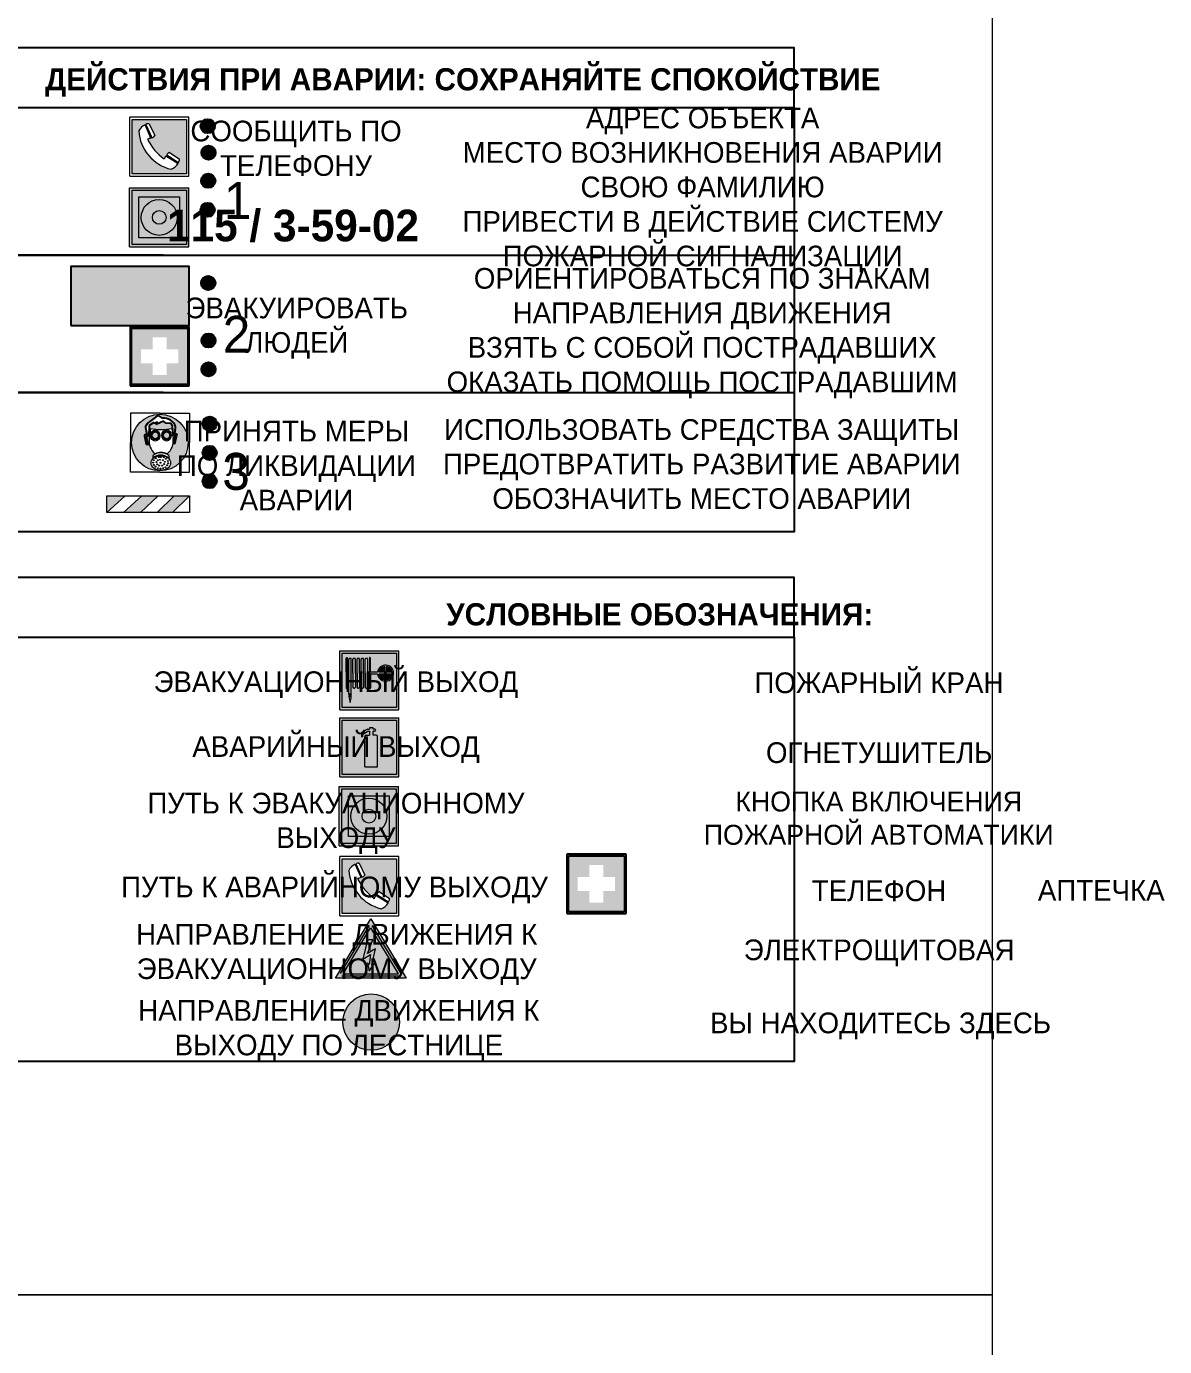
# Model space of a CAD drawing. Header units: millimetres. Extents: x 13114 to 67229, y 22859 to 38520.
# Drawn here: x 30885.7 to 31039.6, y 35153.1 to 35331.7 of the extents above; entities that cross this region are included whole.
import ezdxf

# ---------------------------------------------------------------- set-up
doc = ezdxf.new("R2010")
doc.units = ezdxf.units.MM
doc.styles.add('обычный', font='arial.ttf')

# ---------------------------------------------------------------- blocks, each defined once
blk = doc.blocks.new('A$C38D26F80')
h = blk.add_hatch(color=5)
h.dxf.hatch_style = 1
h.paths.add_polyline_path([(-8.77, -4.48, 1), (-0.19, -4.48, 1)])
h.paths.add_polyline_path([(-6.75, -3.58), (-6.75, -3.31), (-6.62, -3.22), (-6.5, -3.22), (-6.42, -3.3), (-6.39, -3.28), (-6.59, -2.23), (-6.59, -2.01), (-6.38, -1.58), (-4.76, -0.4), (-4.13, -0.79, -0.362848), (-2.1, -2.1, -0.201049), (-2.17, -2.48, 0.085434), (-2.26, -3.13), (-1.9, -3.16), (-2.25, -4.7), (-2.4, -4.59), (-2.43, -4.34), (-2.36, -4.34), (-2.14, -3.34), (-2.47, -3.42), (-2.58, -1.95), (-2.77, -1.58), (-3.58, -1.52), (-3.92, -1.26), (-5.05, -1.73), (-4.87, -1.39), (-5.41, -1.6), (-5.41, -1.46), (-6.13, -1.87), (-6.18, -3.5), (-6.56, -3.47), (-6.37, -4.59), (-6.16, -4.43), (-6.16, -4.66), (-6.36, -4.79), (-6.37, -4.8), (-6.51, -4.76)], flags=16)
h.paths.add_polyline_path([(-6.51, -4.76), (-6.36, -4.79), (-6.37, -4.8)], flags=0)
h.paths.add_polyline_path([(-5.92, -2.34, 0.089508), (-2.67, -2.35), (-2.48, -3.88, -0.268602), (-3.4, -6.18, 0.262449), (-5.2, -6.18, -0.268602), (-6.11, -3.88)], flags=16)
edge = h.paths.add_edge_path(flags=16)
edge.add_ellipse((-5.19, -3.41), major_axis=(0, 0.842), ratio=0.848992, start_angle=0, end_angle=360)
edge = h.paths.add_edge_path(flags=0)
edge.add_ellipse((-5.19, -3.39), major_axis=(0, 0.665), ratio=0.853798, start_angle=0, end_angle=360)
edge = h.paths.add_edge_path(flags=0)
edge.add_ellipse((-5.19, -3.4), major_axis=(0, 0.528), ratio=0.864094, start_angle=0, end_angle=360)
edge = h.paths.add_edge_path(flags=16)
edge.add_ellipse((-3.47, -3.4), major_axis=(0, 0.842), ratio=0.848992, start_angle=0, end_angle=360)
h.paths.add_polyline_path([(-3.13, -6.45), (-3.13, -6.84, 0.383174), (-5.57, -6.85), (-5.57, -6.49, -0.369952)], flags=16)
edge = h.paths.add_edge_path(flags=0)
edge.add_ellipse((-3.47, -3.39), major_axis=(0, 0.665), ratio=0.853798, start_angle=0, end_angle=360)
edge = h.paths.add_edge_path(flags=0)
edge.add_ellipse((-3.47, -3.4), major_axis=(0, 0.528), ratio=0.864094, start_angle=0, end_angle=360)
edge = h.paths.add_edge_path(flags=16)
edge.add_ellipse((-4.34, -7.57), major_axis=(-1.48, 0), ratio=0.744955, start_angle=0, end_angle=360)
h.paths.add_polyline_path([(-5.01, -6.85, -1), (-5.15, -6.85, -1)], flags=0)
h.paths.add_polyline_path([(-5.33, -7.14, -1), (-5.47, -7.14, -1)], flags=0)
h.paths.add_polyline_path([(-4.61, -6.71, -1), (-4.74, -6.71, -1)], flags=16)
h.paths.add_polyline_path([(-5.43, -7.51, -1), (-5.57, -7.51, -1)], flags=0)
h.paths.add_polyline_path([(-4.26, -6.67, -1), (-4.4, -6.67, -1)], flags=16)
h.paths.add_polyline_path([(-4.74, -7.14, -1), (-4.88, -7.14, -1)], flags=0)
h.paths.add_polyline_path([(-4.93, -7.43, -1), (-5.07, -7.43, -1)], flags=0)
h.paths.add_polyline_path([(-4.41, -7.07, -1), (-4.54, -7.07, -1)], flags=0)
h.paths.add_polyline_path([(-5.33, -7.87, -1), (-5.46, -7.87, -1)], flags=0)
h.paths.add_polyline_path([(-3.8, -6.71, -1), (-3.94, -6.71, -1)], flags=16)
h.paths.add_polyline_path([(-4.85, -7.78, -1), (-4.98, -7.78, -1)], flags=0)
h.paths.add_polyline_path([(-3.96, -7.14, -1), (-4.1, -7.14, -1)], flags=0)
h.paths.add_polyline_path([(-4.33, -7.53, -1), (-4.47, -7.53, -1)], flags=0)
h.paths.add_polyline_path([(-5.09, -8.12, -1), (-5.23, -8.12, -1)], flags=0)
h.paths.add_polyline_path([(-3.5, -6.94, -1), (-3.64, -6.94, -1)], flags=0)
h.paths.add_polyline_path([(-4.54, -7.97, -1), (-4.68, -7.97, -1)], flags=0)
h.paths.add_polyline_path([(-3.66, -7.39, -1), (-3.8, -7.39, -1)], flags=0)
h.paths.add_polyline_path([(-4.73, -8.35, -1), (-4.86, -8.35, -1)], flags=0)
h.paths.add_polyline_path([(-4.09, -7.96, -1), (-4.23, -7.96, -1)], flags=0)
h.paths.add_polyline_path([(-3.77, -7.74, -1), (-3.91, -7.74, -1)], flags=0)
h.paths.add_polyline_path([(-3.22, -7.27, -1), (-3.35, -7.27, -1)], flags=0)
h.paths.add_polyline_path([(-4.34, -8.4, -1), (-4.47, -8.4, -1)], flags=0)
h.paths.add_polyline_path([(-3.16, -7.61, -1), (-3.3, -7.61, -1)], flags=0)
h.paths.add_polyline_path([(-3.9, -8.35, -1), (-4.04, -8.35, -1)], flags=0)
h.paths.add_polyline_path([(-3.32, -7.91, -1), (-3.46, -7.91, -1)], flags=0)
h.paths.add_polyline_path([(-3.55, -8.23, -1), (-3.69, -8.23, -1)], flags=0)
at = {"color": 5, "lineweight": 5}
for p, q in [((-4.48, 0), (-8.96, 0)), ((-8.96, 0), (-8.96, -4.48)), ((-4.48, 0), (0, 0)), ((0, 0), (0, -4.48)), ((-6.59, -2.01), (-6.38, -1.58)), ((-6.38, -1.58), (-4.76, -0.4)), ((-6.13, -1.87), (-6.18, -3.5)), ((-5.41, -1.46), (-6.13, -1.87)), ((-4.87, -1.39), (-5.41, -1.6)), ((-5.41, -1.6), (-5.41, -1.46)), ((-3.92, -1.26), (-5.05, -1.73)), ((-5.05, -1.73), (-4.87, -1.39)), ((-4.76, -0.4), (-4.13, -0.79)), ((-3.58, -1.52), (-3.92, -1.26)), ((-2.77, -1.58), (-3.58, -1.52)), ((-2.58, -1.95), (-2.77, -1.58)), ((-2.47, -3.42), (-2.58, -1.95)), ((-6.75, -3.31), (-6.62, -3.22)), ((-6.75, -3.58), (-6.75, -3.31)), ((-6.51, -4.76), (-6.75, -3.58)), ((-6.62, -3.22), (-6.5, -3.22)), ((-6.59, -2.23), (-6.59, -2.01)), ((-6.39, -3.28), (-6.59, -2.23)), ((-6.18, -3.5), (-6.56, -3.47)), ((-6.56, -3.47), (-6.37, -4.59)), ((-6.5, -3.22), (-6.42, -3.3)), ((-6.42, -3.3), (-6.39, -3.28)), ((-5.92, -2.34), (-6.11, -3.88)), ((-2.67, -2.34), (-2.48, -3.88)), ((-2.14, -3.34), (-2.47, -3.42)), ((-2.36, -4.34), (-2.14, -3.34)), ((-1.9, -3.16), (-2.26, -3.13)), ((-2.25, -4.7), (-1.9, -3.16)), ((-8.96, -8.96), (-8.96, -4.48)), ((-6.37, -4.8), (-6.51, -4.76)), ((-6.37, -4.59), (-6.16, -4.43)), ((-6.16, -4.66), (-6.37, -4.8)), ((-6.16, -4.43), (-6.16, -4.66)), ((-2.43, -4.34), (-2.4, -4.59)), ((-2.43, -4.34), (-2.36, -4.34)), ((-2.4, -4.59), (-2.25, -4.7)), ((0, -8.96), (0, -4.48)), ((-5.57, -6.49), (-5.57, -6.85)), ((-3.13, -6.45), (-3.13, -6.84)), ((-4.48, -8.96), (-8.96, -8.96)), ((-4.48, -8.96), (0, -8.96))]:
    blk.add_line(p, q, dxfattribs=at)
at = {"color": 5}
for p, q in [((-6.59, -2.01), (-6.38, -1.58)), ((-6.38, -1.58), (-4.76, -0.4)), ((-6.13, -1.87), (-6.18, -3.5)), ((-5.41, -1.46), (-6.13, -1.87)), ((-4.87, -1.39), (-5.41, -1.6)), ((-5.41, -1.6), (-5.41, -1.46)), ((-3.92, -1.26), (-5.05, -1.73)), ((-5.05, -1.73), (-4.87, -1.39)), ((-4.76, -0.4), (-4.13, -0.79)), ((-3.58, -1.52), (-3.92, -1.26)), ((-2.77, -1.58), (-3.58, -1.52)), ((-2.58, -1.95), (-2.77, -1.58)), ((-2.47, -3.42), (-2.58, -1.95)), ((-6.75, -3.31), (-6.62, -3.22)), ((-6.75, -3.58), (-6.75, -3.31)), ((-6.51, -4.76), (-6.75, -3.58)), ((-6.62, -3.22), (-6.5, -3.22)), ((-6.59, -2.23), (-6.59, -2.01)), ((-6.39, -3.28), (-6.59, -2.23)), ((-6.18, -3.5), (-6.56, -3.47)), ((-6.56, -3.47), (-6.37, -4.59)), ((-6.5, -3.22), (-6.42, -3.3)), ((-6.42, -3.3), (-6.39, -3.28)), ((-2.14, -3.34), (-2.47, -3.42)), ((-2.36, -4.34), (-2.14, -3.34)), ((-2.26, -3.13), (-1.9, -3.16)), ((-1.9, -3.16), (-2.25, -4.7)), ((-6.37, -4.8), (-6.51, -4.76)), ((-6.36, -4.79), (-6.51, -4.76)), ((-6.37, -4.59), (-6.16, -4.43)), ((-6.16, -4.66), (-6.37, -4.8)), ((-6.16, -4.66), (-6.36, -4.79)), ((-6.16, -4.43), (-6.16, -4.66)), ((-2.4, -4.59), (-2.43, -4.34)), ((-2.43, -4.34), (-2.36, -4.34)), ((-2.25, -4.7), (-2.4, -4.59))]:
    blk.add_line(p, q, dxfattribs=at)
at = {"color": 5, "lineweight": 5}
for centre, radius in [((-4.48, -4.48), 4.29), ((-5.5, -7.51), 0.0678), ((-5.4, -7.14), 0.0678), ((-5.4, -7.87), 0.0678), ((-5.08, -6.85), 0.0678), ((-5, -7.43), 0.0678), ((-4.91, -7.78), 0.0678), ((-4.81, -7.14), 0.0678), ((-4.67, -6.71), 0.0678), ((-4.61, -7.97), 0.0678), ((-4.47, -7.07), 0.0678), ((-4.4, -7.53), 0.0678), ((-4.33, -6.67), 0.0678), ((-4.16, -7.96), 0.0678), ((-4.03, -7.14), 0.0678), ((-3.87, -6.71), 0.0678), ((-3.84, -7.74), 0.0678), ((-3.73, -7.39), 0.0678), ((-3.57, -6.94), 0.0678), ((-3.39, -7.91), 0.0678), ((-3.28, -7.27), 0.0678), ((-3.23, -7.61), 0.0678), ((-5.16, -8.12), 0.0678), ((-4.79, -8.35), 0.0678), ((-4.4, -8.4), 0.0678), ((-3.97, -8.35), 0.0678), ((-3.62, -8.23), 0.0678)]:
    blk.add_circle(centre, radius, dxfattribs=at)
at = {"color": 5}
for centre, radius, start, end in [((-3.89, -2.66), 1.88, 17.387, 97.1599), ((-0.35, -3.07), 1.91, 162.2553, 181.7878), ((-2.6, -2.2), 0.511, 326.3906, 11.8614)]:
    blk.add_arc(centre, radius, start, end, dxfattribs=at)
at = {"color": 5, "lineweight": 5}
for centre, radius, start, end in [((-3.66, -4.24), 2.47, 171.573, 231.7124), ((-4.28, 6.66), 9.15, 259.6987, 280.1569), ((-4.93, -4.24), 2.47, 308.2876, 8.427), ((-0.47, -3.05), 1.79, 161.5846, 182.4584), ((-2.6, -2.2), 0.513, 326.4781, 11.7739), ((-4.3, -7.78), 1.83, 60.5889, 119.4111), ((-4.33, -7.88), 1.87, 50.358, 131.5662), ((-4.34, -8.2), 1.82, 48.4943, 132.3565)]:
    blk.add_arc(centre, radius, start, end, dxfattribs=at)
for centre, major_axis, ratio in [((-5.19, -3.41), (0, 0.842), 0.848992), ((-5.19, -3.39), (0, 0.665), 0.853798), ((-5.19, -3.4), (0, 0.528), 0.864094), ((-3.47, -3.4), (0, 0.842), 0.848992), ((-3.47, -3.39), (0, 0.665), 0.853798), ((-3.47, -3.4), (0, 0.528), 0.864094), ((-4.34, -7.57), (-1.48, 0), 0.744955)]:
    blk.add_ellipse(centre, major_axis=major_axis, ratio=ratio, dxfattribs=at)
blk = doc.blocks.new('A$C47DD6509')
at = {"lineweight": 5}
for points in [[(-8.69, 0), (-11.19, 0), (-11.19, -2.22)], [(-4.22, 0), (-6.45, 0), (-8.91, -2.22), (-6.61, -2.22)], [(0, 0), (-2.09, 0), (-4.36, -2.22), (-2.29, -2.22)]]:
    blk.add_hatch(color=242, dxfattribs=at).paths.add_polyline_path(points)
at = {"color": 242, "lineweight": 5}
for p, q in [((-11.19, -2.22), (-8.69, 0)), ((-11.19, -2.22), (-11.19, 0)), ((-11.19, 0), (-8.69, 0)), ((-11.19, 0), (0, 0)), ((-8.91, -2.22), (-6.45, 0)), ((-6.61, -2.22), (-4.22, 0)), ((-4.36, -2.22), (-2.09, 0)), ((-2.29, -2.22), (0, 0)), ((0, 0), (0, -2.22)), ((0, -2.22), (-11.19, -2.22))]:
    blk.add_line(p, q, dxfattribs=at)
blk = doc.blocks.new('A$C32E8229D')
at = {"true_color": 0xffffff}
blk.add_hatch(color=7, dxfattribs=at).paths.add_polyline_path([(0, 0), (0, -8), (16, -8), (16, 0)])
h = blk.add_hatch(color=126)
h.paths.add_polyline_path([(0.2, -0.2), (15.8, -0.2), (15.8, -7.8), (0.2, -7.8)])
h.paths.add_polyline_path([(13.49, -2.05), (12.08, -2.05), (11.37, -2.63, 0.162397), (11.29, -2.84), (11.29, -3.63), (10.35, -3.63), (10.35, -4.05), (11.68, -4.05), (11.68, -3.48), (12.26, -4.28), (11.29, -5.1), (11.29, -6.78), (11.85, -6.78), (11.85, -5.44), (12.8, -4.64), (12.8, -5.94), (14.46, -5.94), (14.46, -5.39), (13.45, -5.39), (13.45, -3.97), (12.46, -2.59), (13.15, -2.59), (13.69, -3.34), (14.18, -3)], flags=16)
h.paths.add_polyline_path([(10.74, -1.82, 1), (11.8, -1.82, 1)], flags=16)
h.paths.add_polyline_path([(9.39, -3.59), (5.99, -3.59), (6.56, -3.03), (5.91, -3.03), (5.1, -3.83), (5.91, -4.64), (6.56, -4.64), (5.99, -4.09), (9.39, -4.09)], flags=16)
h.paths.add_polyline_path([(4.29, -1.08), (1.72, -1.08), (1.72, -6.6), (4.29, -6.6)], flags=16)
at = {"color": 126}
blk.add_lwpolyline([(16, -8), (0, -8), (0, 0), (16, 0)], close=True, dxfattribs=at)
blk = doc.blocks.new('A$C18900ED3')
h = blk.add_hatch(color=126)
h.paths.add_polyline_path([(-0.18, -0.18), (-7.02, -0.18), (-7.02, -7.02), (-0.18, -7.02)])
h.paths.add_polyline_path([(-5.89, -4.46), (-5.89, -2.77), (-4.46, -2.77), (-4.46, -1.31), (-2.77, -1.31), (-2.77, -2.77), (-1.33, -2.77), (-1.33, -4.46), (-2.77, -4.46), (-2.77, -5.89), (-4.46, -5.89), (-4.46, -4.46)], flags=16)
at = {"color": 126}
for p, q in [((-7.2, 0), (-7.2, -7.2)), ((0, 0), (-7.2, 0)), ((0, -7.2), (0, 0)), ((-7.02, -7.02), (-7.02, -0.18)), ((-7.02, -0.18), (-0.18, -0.18)), ((-0.18, -0.18), (-0.18, -7.02)), ((-7.2, -7.2), (0, -7.2)), ((-0.18, -7.02), (-7.02, -7.02))]:
    blk.add_line(p, q, dxfattribs=at)
blk = doc.blocks.new('A$C456E1F9C')
at = {"lineweight": 5}
h = blk.add_hatch(color=242, dxfattribs=at)
h.paths.add_polyline_path([(0.51, -1.47), (0.51, -13.26), (12.29, -13.26), (12.29, -1.47)])
h.paths.add_polyline_path([(5.42, -4.95, -0.254479), (4.78, -5.4), (3.52, -2.53, -0.209735), (4.23, -2.4)], flags=16)
h.paths.add_polyline_path([(8.53, -8.6), (10.87, -10.17), (10.54, -10.76), (8.03, -9.13, -0.192251)], flags=16)
h.paths.add_polyline_path([(4.61, -5.49, 0.005518), (3.87, -5.72, 0.128647), (7.49, -10.01, 0.00809), (7.83, -9.33), (10.47, -10.97, -0.16736), (8.99, -12.25, -0.327862), (1.95, -3.95, -0.166952), (3.36, -2.62)], flags=16)
at = {"color": 242, "lineweight": 5}
for p, q in [((0, -13.77), (0, -0.97)), ((12.8, -0.97), (0, -0.97)), ((4.61, -5.49), (3.36, -2.62)), ((3.52, -2.53), (4.78, -5.4)), ((4.23, -2.4), (5.42, -4.95)), ((12.8, -13.77), (12.8, -0.97)), ((7.83, -9.33), (10.47, -10.97)), ((8.03, -9.13), (10.54, -10.76)), ((10.81, -10.12), (8.53, -8.6)), ((10.54, -10.76), (10.8, -10.3)), ((10.8, -10.3), (10.81, -10.12)), ((0, -13.77), (12.8, -13.77))]:
    blk.add_line(p, q, dxfattribs=at)
blk.add_lwpolyline([(0.51, -1.47), (12.29, -1.47), (12.29, -13.26), (0.51, -13.26)], close=True, dxfattribs=at)
for centre, radius, start, end in [((4.59, -5.34), 2.99, 114.2845, 152.1974), ((4.02, -3.27), 0.891, 76.3284, 123.7092), ((11.12, -3.31), 9.19, 183.9915, 256.6009), ((14.98, -39.1), 35.17, 107.1487, 108.4135), ((4.68, -4.59), 0.824, 276.9621, 334.0723), ((13.86, -0.94), 11.08, 205.5536, 234.8762), ((-13.31, 0.8), 23.44, 332.5487, 334.4027), ((8.94, -9.5), 0.989, 114.4092, 157.9388), ((7.87, -9.46), 3, 291.9291, 329.9329)]:
    blk.add_arc(centre, radius, start, end, dxfattribs=at)
blk = doc.blocks.new('A$C54414219')
at = {"true_color": 0xffffff}
h = blk.add_hatch(color=7, dxfattribs=at)
h.paths.add_polyline_path([(2.39, -9.45), (2.39, -18.3), (11.23, -18.3), (11.23, -9.45)], flags=0)
h.paths.add_polyline_path([(10.71, -13.87, -1), (2.92, -13.87, -1)], flags=0)
h.paths.add_polyline_path([(8.3, -13.87, -1), (5.33, -13.87, -1)], flags=0)
h.paths.add_polyline_path([(0.41, -7.47), (0.41, -20.27), (13.21, -20.27), (13.21, -7.47)])
h.paths.add_polyline_path([(0.92, -19.77), (12.71, -19.77), (12.71, -7.98), (0.92, -7.98)], flags=16)
h.paths.add_polyline_path([(11.23, -9.45), (11.23, -18.3), (2.39, -18.3), (2.39, -9.45)], flags=0)
at = {"lineweight": 5}
h = blk.add_hatch(color=242, dxfattribs=at)
h.paths.add_polyline_path([(12.71, -7.98), (0.92, -7.98), (0.92, -19.77), (12.71, -19.77)])
h.paths.add_polyline_path([(11.23, -18.3), (2.39, -18.3), (2.39, -9.45), (11.23, -9.45)], flags=16)
h.paths.add_polyline_path([(10.71, -13.87, -1), (2.92, -13.87, -1)], flags=0)
h.paths.add_polyline_path([(8.3, -13.87, -1), (5.33, -13.87, -1)], flags=0)
at = {"true_color": 0xffffff}
h = blk.add_hatch(color=7, dxfattribs=at)
h.paths.add_polyline_path([(2.39, -9.45), (2.39, -18.3), (11.23, -18.3), (11.23, -9.45)])
h.paths.add_polyline_path([(10.71, -13.87, -1), (2.92, -13.87, -1)], flags=16)
h.paths.add_polyline_path([(8.3, -13.87, -1), (5.33, -13.87, -1)], flags=0)
at = {"lineweight": 5}
h = blk.add_hatch(color=242, dxfattribs=at)
h.paths.add_polyline_path([(2.92, -13.87, 1), (10.71, -13.87, 1)])
h.paths.add_polyline_path([(8.3, -13.87, -1), (5.33, -13.87, -1)], flags=16)
at = {"color": 242, "lineweight": 5}
for p, q in [((0.41, -20.27), (0.41, -7.47)), ((0.41, -7.47), (13.21, -7.47)), ((0.41, -7.47), (13.21, -7.47)), ((13.21, -20.27), (13.21, -7.47)), ((0.41, -20.27), (13.21, -20.27))]:
    blk.add_line(p, q, dxfattribs=at)
for points in [[(0.92, -7.98), (12.71, -7.98), (12.71, -19.77), (0.92, -19.77)], [(2.39, -9.45), (11.23, -9.45), (11.23, -18.3), (2.39, -18.3)]]:
    blk.add_lwpolyline(points, close=True, dxfattribs=at)
for radius in [3.89, 1.49]:
    blk.add_circle((6.81, -13.87), radius, dxfattribs=at)
blk = doc.blocks.new('A$C3E6D3DDE')
at = {"lineweight": 5}
h = blk.add_hatch(color=40, dxfattribs=at)
h.paths.add_polyline_path([(24.1, 1.45), (16.46, -11.35), (31.74, -11.35)])
h.paths.add_polyline_path([(24.09, -0.46), (30.03, -10.41), (18.14, -10.41)], flags=16)
h.paths.add_polyline_path([(24.54, -3.08), (23.41, -6.02), (25.13, -5.01), (24.33, -8.5), (24.82, -8.27), (23.79, -9.86), (23.4, -8.04), (23.8, -8.43), (24.04, -6.29), (22.39, -7.25), (23.44, -3.08)], flags=0)
h = blk.add_hatch(color=256, dxfattribs=at)
h.paths.add_polyline_path([(24.37, 0.03, 0.567511), (23.82, 0.03), (17.59, -10.4, 0.582454), (17.86, -10.88), (30.32, -10.88, 0.582149), (30.6, -10.4)])
h.paths.add_polyline_path([(24.09, -0.46), (18.14, -10.41), (30.03, -10.41)], flags=16)
h.paths.add_polyline_path([(24.54, -3.08), (23.41, -6.02), (25.13, -5.01), (24.33, -8.5), (24.82, -8.27), (23.79, -9.86), (23.4, -8.04), (23.8, -8.43), (24.04, -6.29), (22.39, -7.25), (23.44, -3.08)], flags=0)
h = blk.add_hatch(color=40, dxfattribs=at)
h.paths.add_polyline_path([(24.09, -0.46), (18.14, -10.41), (30.03, -10.41)])
h.paths.add_polyline_path([(24.82, -8.27), (23.79, -9.86), (23.4, -8.04), (23.8, -8.43), (24.04, -6.29), (22.39, -7.25), (23.44, -3.08), (24.54, -3.08), (23.41, -6.02), (25.13, -5.01), (24.33, -8.5)], flags=16)
at = {"color": 40, "lineweight": 5}
for p, q in [((16.46, -11.35), (24.1, 1.45)), ((24.1, 1.45), (31.74, -11.35))]:
    blk.add_line(p, q, dxfattribs=at)
at = {"lineweight": 5}
for p, q in [((17.59, -10.4), (23.82, 0.03)), ((24.37, 0.03), (30.6, -10.4)), ((18.14, -10.41), (24.09, -0.46)), ((24.09, -0.46), (30.03, -10.41)), ((23.44, -3.08), (22.39, -7.25)), ((23.41, -6.02), (24.54, -3.08)), ((25.13, -5.01), (23.41, -6.02)), ((24.54, -3.08), (23.44, -3.08)), ((24.33, -8.5), (25.13, -5.01)), ((22.39, -7.25), (24.04, -6.29)), ((23.8, -8.43), (23.4, -8.04)), ((23.4, -8.04), (23.79, -9.86)), ((23.79, -9.86), (24.82, -8.27)), ((24.04, -6.29), (23.8, -8.43)), ((24.82, -8.27), (24.33, -8.5)), ((17.86, -10.88), (30.32, -10.88)), ((18.14, -10.41), (30.03, -10.41))]:
    blk.add_line(p, q, dxfattribs=at)
at = {"color": 50, "lineweight": 5}
blk.add_line((31.74, -11.35), (16.46, -11.35), dxfattribs=at)
blk = doc.blocks.new('A$C37112FD5')
at = {"true_color": 0xf5f5ff}
h = blk.add_hatch(color=7, dxfattribs=at)
h.dxf.hatch_style = 1
h.paths.add_polyline_path([(12.8, -7.4), (0, -7.4), (0, -20.2), (12.8, -20.2)])
h.paths.add_polyline_path([(12.29, -7.91), (12.29, -19.69), (0.51, -19.69), (0.51, -7.91)], flags=16)
h.paths.add_polyline_path([(4.98, -9.04, -0.42597), (5.17, -9.22), (5.17, -12.25), (5.17, -15.29, -0.432244), (4.98, -15.47), (4.83, -15.47, -0.42597), (4.64, -15.29), (4.64, -12.25), (4.64, -9.22, -0.432244), (4.83, -9.04)], flags=0)
h.paths.add_polyline_path([(4.28, -9.22), (4.28, -12.25), (4.28, -15.29, -0.432244), (4.09, -15.47), (3.94, -15.47, -0.42597), (3.75, -15.29), (3.75, -12.25), (3.75, -9.22, -0.432244), (3.94, -9.04), (4.09, -9.04, -0.42597)], flags=0)
h.paths.add_polyline_path([(5.72, -9.04), (5.87, -9.04, -0.42597), (6.06, -9.22), (6.06, -12.25), (6.06, -15.29, -0.432244), (5.87, -15.47), (5.72, -15.47, -0.42597), (5.53, -15.29), (5.53, -12.25), (5.53, -9.22, -0.432244)], flags=0)
h.paths.add_polyline_path([(6.42, -8.9), (6.5, -8.9, -0.42597), (6.69, -9.08), (6.69, -12.03), (8.21, -12.03, -15.824349), (8.21, -12.47), (6.69, -12.47), (6.69, -15.42, -0.432244), (6.5, -15.6), (6.42, -15.6)], flags=0)
h.paths.add_polyline_path([(3.39, -9.22), (3.39, -12.25), (3.39, -15.29, -0.432244), (3.2, -15.47), (3.05, -15.47, -0.42597), (2.85, -15.29), (2.85, -12.25), (2.85, -9.22, -0.432244), (3.05, -9.04), (3.2, -9.04, -0.42597)], flags=0)
h.paths.add_polyline_path([(2.5, -9.22), (2.5, -16.71), (1.96, -16.71), (1.96, -9.22, -0.432244), (2.15, -9.04), (2.31, -9.04, -0.42597)], flags=0)
h.paths.add_polyline_path([(1.61, -8.9), (1.61, -15.6), (1.57, -15.6, -0.42597), (1.37, -15.42), (1.37, -12.03), (1.37, -9.09, -0.432244), (1.57, -8.9)], flags=0)
h.paths.add_polyline_path([(9.76, -10.81), (9.76, -12.03), (8.49, -12.03, -0.336371)], flags=0)
h.paths.add_polyline_path([(8.49, -12.47), (9.76, -12.47), (9.76, -13.7, -0.336371)], flags=0)
h.paths.add_polyline_path([(10.11, -10.81, -0.336371), (11.38, -12.03), (10.11, -12.03)], flags=0)
h.paths.add_polyline_path([(10.11, -12.47), (11.38, -12.47, -0.336371), (10.11, -13.7)], flags=0)
h.paths.add_polyline_path([(2.5, -16.84), (2.5, -17.05), (1.97, -17.05), (1.97, -16.84)], flags=0)
h.paths.add_polyline_path([(2.5, -17.24, -0.033778), (2.24, -18.6, -0.033778), (1.97, -17.24)], flags=0)
h = blk.add_hatch(color=242)
h.dxf.hatch_style = 1
h.paths.add_polyline_path([(12.29, -7.91), (0.51, -7.91), (0.51, -19.69), (12.29, -19.69)])
h.paths.add_polyline_path([(6.42, -15.6), (6.42, -8.9), (6.5, -8.9, -0.42597), (6.69, -9.08), (6.69, -12.03), (8.21, -12.03, -15.824349), (8.21, -12.47), (6.69, -12.47), (6.69, -15.42, -0.432244), (6.5, -15.6)], flags=16)
h.paths.add_polyline_path([(5.87, -15.47), (5.72, -15.47, -0.42597), (5.53, -15.29), (5.53, -12.25), (5.53, -9.22, -0.432244), (5.72, -9.04), (5.87, -9.04, -0.42597), (6.06, -9.22), (6.06, -12.25), (6.06, -15.29, -0.432244)], flags=16)
h.paths.add_polyline_path([(4.98, -15.47), (4.83, -15.47, -0.42597), (4.64, -15.29), (4.64, -12.25), (4.64, -9.22, -0.432244), (4.83, -9.04), (4.98, -9.04, -0.42597), (5.17, -9.22), (5.17, -12.25), (5.17, -15.29, -0.432244)], flags=16)
h.paths.add_polyline_path([(4.09, -15.47), (3.94, -15.47, -0.42597), (3.75, -15.29), (3.75, -12.25), (3.75, -9.22, -0.432244), (3.94, -9.04), (4.09, -9.04, -0.42597), (4.28, -9.22), (4.28, -12.25), (4.28, -15.29, -0.432244)], flags=16)
h.paths.add_polyline_path([(3.2, -15.47), (3.05, -15.47, -0.42597), (2.85, -15.29), (2.85, -12.25), (2.85, -9.22, -0.432244), (3.05, -9.04), (3.2, -9.04, -0.42597), (3.39, -9.22), (3.39, -12.25), (3.39, -15.29, -0.432244)], flags=16)
h.paths.add_polyline_path([(2.5, -17.05), (1.97, -17.05), (1.97, -16.84), (2.5, -16.84)], flags=16)
h.paths.add_polyline_path([(2.5, -17.24, -0.033778), (2.24, -18.6, -0.033778), (1.97, -17.24)], flags=16)
h.paths.add_polyline_path([(2.5, -16.71), (1.96, -16.71), (1.96, -9.22, -0.432244), (2.15, -9.04), (2.31, -9.04, -0.42597), (2.5, -9.22)], flags=16)
h.paths.add_polyline_path([(1.61, -15.6), (1.57, -15.6, -0.42597), (1.37, -15.42), (1.37, -12.03), (1.37, -9.09, -0.432244), (1.57, -8.9), (1.61, -8.9)], flags=16)
h.paths.add_polyline_path([(8.49, -12.47), (9.76, -12.47), (9.76, -13.7, -0.336371)], flags=0)
h.paths.add_polyline_path([(10.11, -13.7), (10.11, -12.47), (11.38, -12.47, -0.336371)], flags=0)
h.paths.add_polyline_path([(8.49, -12.03, -0.336371), (9.76, -10.81), (9.76, -12.03)], flags=0)
h.paths.add_polyline_path([(10.11, -12.03), (10.11, -10.81, -0.336371), (11.38, -12.03)], flags=0)
h = blk.add_hatch(color=7, dxfattribs=at)
h.dxf.hatch_style = 1
h.paths.add_polyline_path([(1.61, -8.9), (1.57, -8.9, 0.432244), (1.37, -9.09), (1.37, -12.03), (1.37, -15.42, 0.42597), (1.57, -15.6), (1.61, -15.6)])
h.paths.add_polyline_path([(2.5, -9.22, 0.42597), (2.31, -9.04), (2.15, -9.04, 0.432244), (1.96, -9.22), (1.96, -16.71), (2.5, -16.71)])
h.paths.add_polyline_path([(2.5, -16.84), (1.97, -16.84), (1.97, -17.05), (2.5, -17.05)])
h.paths.add_polyline_path([(2.5, -17.24), (1.97, -17.24, 0.033778), (2.24, -18.6, 0.033778)])
h.paths.add_polyline_path([(3.39, -12.25), (3.39, -9.22, 0.42597), (3.2, -9.04), (3.05, -9.04, 0.432244), (2.85, -9.22), (2.85, -12.25), (2.85, -15.29, 0.42597), (3.05, -15.47), (3.2, -15.47, 0.432244), (3.39, -15.29)])
h.paths.add_polyline_path([(4.28, -12.25), (4.28, -9.22, 0.42597), (4.09, -9.04), (3.94, -9.04, 0.432244), (3.75, -9.22), (3.75, -12.25), (3.75, -15.29, 0.42597), (3.94, -15.47), (4.09, -15.47, 0.432244), (4.28, -15.29)])
h.paths.add_polyline_path([(5.17, -12.25), (5.17, -9.22, 0.42597), (4.98, -9.04), (4.83, -9.04, 0.432244), (4.64, -9.22), (4.64, -12.25), (4.64, -15.29, 0.42597), (4.83, -15.47), (4.98, -15.47, 0.432244), (5.17, -15.29)])
h.paths.add_polyline_path([(6.06, -12.25), (6.06, -9.22, 0.42597), (5.87, -9.04), (5.72, -9.04, 0.432244), (5.53, -9.22), (5.53, -12.25), (5.53, -15.29, 0.42597), (5.72, -15.47), (5.87, -15.47, 0.432244), (6.06, -15.29)])
h.paths.add_polyline_path([(6.69, -12.47), (8.21, -12.47, 15.824349), (8.21, -12.03), (6.69, -12.03), (6.69, -9.08, 0.42597), (6.5, -8.9), (6.42, -8.9), (6.42, -15.6), (6.5, -15.6, 0.432244), (6.69, -15.42)])
h.paths.add_polyline_path([(8.49, -12.47), (9.76, -12.47), (9.76, -13.7, -0.336371)], flags=16)
h.paths.add_polyline_path([(8.49, -12.03, -0.336371), (9.76, -10.81), (9.76, -12.03)], flags=16)
h.paths.add_polyline_path([(10.11, -12.47), (11.38, -12.47, -0.336371), (10.11, -13.7)], flags=16)
h.paths.add_polyline_path([(10.11, -12.03), (10.11, -10.81, -0.336371), (11.38, -12.03)], flags=16)
h = blk.add_hatch(color=242)
h.dxf.hatch_style = 1
h.paths.add_polyline_path([(9.76, -10.81, 0.336371), (8.49, -12.03), (9.76, -12.03)])
h.paths.add_polyline_path([(10.11, -10.81), (10.11, -12.03), (11.38, -12.03, 0.336371)])
h.paths.add_polyline_path([(11.38, -12.47), (10.11, -12.47), (10.11, -13.7, 0.336371)])
h.paths.add_polyline_path([(9.76, -12.47), (8.49, -12.47, 0.336371), (9.76, -13.7)])
at = {"color": 242, "lineweight": 5}
for p, q in [((0, -20.2), (0, -7.4)), ((0, -7.4), (12.8, -7.4)), ((12.8, -20.2), (12.8, -7.4)), ((1.37, -12.03), (1.37, -9.08)), ((1.57, -8.9), (1.61, -8.9)), ((1.61, -8.9), (1.61, -15.6)), ((1.96, -16.71), (1.96, -9.22)), ((2.15, -9.04), (2.31, -9.04)), ((2.5, -16.71), (2.5, -9.22)), ((2.85, -12.25), (2.85, -9.22)), ((3.05, -9.04), (3.2, -9.04)), ((3.39, -12.25), (3.39, -9.22)), ((3.75, -12.25), (3.75, -9.22)), ((3.94, -9.04), (4.09, -9.04)), ((4.28, -12.25), (4.28, -9.22)), ((4.64, -12.25), (4.64, -9.22)), ((4.83, -9.04), (4.98, -9.04)), ((5.17, -12.25), (5.17, -9.22)), ((5.53, -12.25), (5.53, -9.22)), ((5.72, -9.04), (5.87, -9.04)), ((6.06, -12.25), (6.06, -9.22)), ((6.42, -8.9), (6.42, -15.6)), ((6.5, -8.9), (6.42, -8.9)), ((6.69, -12.03), (6.69, -9.08)), ((9.76, -10.81), (9.76, -12.03)), ((10.11, -10.81), (10.11, -12.03)), ((1.37, -12.03), (1.37, -15.42)), ((2.85, -12.25), (2.85, -15.29)), ((3.39, -12.25), (3.39, -15.29)), ((3.75, -12.25), (3.75, -15.29)), ((4.28, -12.25), (4.28, -15.29)), ((4.64, -12.25), (4.64, -15.29)), ((5.17, -12.25), (5.17, -15.29)), ((5.53, -12.25), (5.53, -15.29)), ((6.06, -12.25), (6.06, -15.29)), ((8.21, -12.03), (6.69, -12.03)), ((8.21, -12.47), (6.69, -12.47)), ((6.69, -12.47), (6.69, -15.42)), ((9.76, -12.03), (8.49, -12.03)), ((9.76, -12.47), (8.49, -12.47)), ((9.76, -12.47), (9.76, -13.7)), ((11.38, -12.03), (10.11, -12.03)), ((11.38, -12.47), (10.11, -12.47)), ((10.11, -12.47), (10.11, -13.7)), ((1.57, -15.6), (1.61, -15.6)), ((1.96, -16.71), (2.5, -16.71)), ((1.97, -16.84), (2.5, -16.84)), ((1.97, -17.05), (1.97, -16.84)), ((2.5, -17.05), (1.97, -17.05)), ((2.5, -16.84), (2.5, -17.05)), ((3.05, -15.47), (3.2, -15.47)), ((3.94, -15.47), (4.09, -15.47)), ((4.83, -15.47), (4.98, -15.47)), ((5.72, -15.47), (5.87, -15.47)), ((6.42, -15.6), (6.5, -15.6)), ((1.97, -17.24), (2.5, -17.24)), ((0, -20.2), (12.8, -20.2))]:
    blk.add_line(p, q, dxfattribs=at)
blk.add_lwpolyline([(0.51, -7.91), (12.29, -7.91), (12.29, -19.69), (0.51, -19.69)], close=True, dxfattribs=at)
for centre, radius, start, end in [((1.56, -9.09), 0.182, 87.1027, 180.6071), ((2.15, -9.22), 0.182, 87.1027, 180.6071), ((2.32, -9.22), 0.182, 359.3929, 92.8973), ((3.04, -9.22), 0.182, 87.1027, 180.6071), ((3.21, -9.22), 0.182, 359.3929, 92.8973), ((3.93, -9.22), 0.182, 87.1027, 180.6071), ((4.1, -9.22), 0.182, 359.3929, 92.8973), ((4.82, -9.22), 0.182, 87.1027, 180.6071), ((4.99, -9.22), 0.182, 359.3929, 92.8973), ((5.71, -9.22), 0.182, 87.1027, 180.6071), ((5.88, -9.22), 0.182, 359.3929, 92.8973), ((6.51, -9.09), 0.182, 359.3929, 92.8973), ((9.93, -12.25), 1.74, 187.2319, 172.7681), ((9.93, -12.25), 1.46, 96.9927, 171.3585), ((9.93, -12.25), 1.46, 8.6415, 83.0073), ((9.93, -12.25), 1.46, 188.6415, 263.0073), ((9.93, -12.25), 1.46, 276.9927, 351.3585), ((1.56, -15.42), 0.182, 179.3929, 272.8973), ((3.04, -15.29), 0.182, 179.3929, 272.8973), ((3.21, -15.29), 0.182, 267.1027, 0.6071), ((3.93, -15.29), 0.182, 179.3929, 272.8973), ((4.1, -15.29), 0.182, 267.1027, 0.6071), ((4.82, -15.29), 0.182, 179.3929, 272.8973), ((4.99, -15.29), 0.182, 267.1027, 0.6071), ((5.71, -15.29), 0.182, 179.3929, 272.8973), ((5.88, -15.29), 0.182, 267.1027, 0.6071), ((6.51, -15.42), 0.182, 267.1027, 0.6071), ((12.17, -15.98), 10.27, 187.041, 194.7793), ((-7.7, -15.98), 10.27, 345.2207, 352.959)]:
    blk.add_arc(centre, radius, start, end, dxfattribs=at)
blk = doc.blocks.new('A$C3AD82952')
at = {"true_color": 0xf5f5ff}
h = blk.add_hatch(color=7, dxfattribs=at)
h.dxf.hatch_style = 1
h.paths.add_polyline_path([(8.21, 8.73, 0.414214), (7.89, 9.05), (7.22, 9.05), (7.22, 9.92), (7.59, 9.92, 1), (7.57, 10.36), (7.22, 10.36), (7.22, 10.6), (6.43, 10.6), (6.43, 10.36), (6.01, 10.36), (4.74, 9.59), (4.74, 8.69), (4.98, 8.73), (4.98, 9.26), (6.12, 9.91), (6.43, 9.91), (6.43, 9.05), (5.76, 9.05, 0.414214), (5.44, 8.73), (5.44, 2.2), (8.21, 2.2)], flags=0)
h.paths.add_polyline_path([(12.8, 12.8), (0, 12.8), (0, 0), (12.8, 0)])
h.paths.add_polyline_path([(0.51, 12.29), (12.29, 12.29), (12.29, 0.51), (0.51, 0.51)], flags=16)
h.paths.add_polyline_path([(4.74, 9.59), (6.01, 10.36), (6.43, 10.36), (6.43, 10.6), (7.22, 10.6), (7.22, 10.36), (7.59, 10.36, -0.94586), (7.59, 9.92), (7.22, 9.92), (7.22, 9.05), (7.89, 9.05, -0.414214), (8.21, 8.73), (8.21, 2.2), (5.44, 2.2), (5.44, 8.73, -0.414214), (5.76, 9.05), (6.43, 9.05), (6.43, 9.91), (6.12, 9.91), (4.98, 9.26), (4.98, 8.73), (4.74, 8.69)], flags=0)
h = blk.add_hatch(color=242)
h.dxf.hatch_style = 1
h.paths.add_polyline_path([(12.29, 12.29), (0.51, 12.29), (0.51, 0.51), (12.29, 0.51)])
h.paths.add_polyline_path([(4.74, 8.69), (4.74, 9.59), (6.01, 10.36), (6.43, 10.36), (6.43, 10.6), (7.22, 10.6), (7.22, 10.36), (7.59, 10.36, -0.94586), (7.59, 9.92), (7.22, 9.92), (7.22, 9.05), (7.89, 9.05, -0.414214), (8.21, 8.73), (8.21, 2.2), (5.44, 2.2), (5.44, 8.73, -0.414214), (5.76, 9.05), (6.43, 9.05), (6.43, 9.91), (6.12, 9.91), (4.98, 9.26), (4.98, 8.73)], flags=16)
h = blk.add_hatch(color=7, dxfattribs=at)
h.dxf.hatch_style = 1
h.paths.add_polyline_path([(8.21, 8.73, 0.414214), (7.89, 9.05), (7.22, 9.05), (7.22, 9.92), (7.59, 9.92, 1), (7.57, 10.36), (7.22, 10.36), (7.22, 10.6), (6.43, 10.6), (6.43, 10.36), (6.01, 10.36), (4.74, 9.59), (4.74, 8.69), (4.98, 8.73), (4.98, 9.26), (6.12, 9.91), (6.43, 9.91), (6.43, 9.05), (5.76, 9.05, 0.414214), (5.44, 8.73), (5.44, 2.2), (8.21, 2.2)])
at = {"color": 242, "lineweight": 5}
for p, q in [((0, 0), (0, 12.8)), ((0, 12.8), (12.8, 12.8)), ((12.8, 0), (12.8, 12.8)), ((6.01, 10.36), (4.74, 9.59)), ((4.74, 9.59), (4.74, 8.69)), ((4.74, 8.69), (4.98, 8.73)), ((4.98, 9.26), (6.12, 9.91)), ((4.98, 8.73), (4.98, 9.26)), ((5.44, 2.2), (5.44, 8.73)), ((5.76, 9.05), (6.43, 9.05)), ((6.01, 10.36), (6.43, 10.36)), ((6.12, 9.91), (6.43, 9.91)), ((7.22, 10.6), (6.43, 10.6)), ((6.43, 10.6), (6.43, 10.36)), ((6.43, 9.91), (6.43, 9.05)), ((7.22, 10.36), (7.22, 10.6)), ((7.59, 10.36), (7.22, 10.36)), ((7.22, 9.05), (7.22, 9.92)), ((7.59, 9.92), (7.22, 9.92)), ((7.89, 9.05), (7.22, 9.05)), ((8.21, 2.2), (8.21, 8.73)), ((0, 0), (12.8, 0)), ((5.44, 2.2), (8.21, 2.2))]:
    blk.add_line(p, q, dxfattribs=at)
blk.add_lwpolyline([(0.51, 12.29), (12.29, 12.29), (12.29, 0.51), (0.51, 0.51)], close=True, dxfattribs=at)
for centre, radius, start, end in [((5.76, 8.73), 0.32, 90, 180), ((7.58, 10.14), 0.223, 273.1875, 86.8125), ((7.89, 8.73), 0.32, 0, 90)]:
    blk.add_arc(centre, radius, start, end, dxfattribs=at)
blk = doc.blocks.new('A$C7B8C2D5B')
at = {"lineweight": 0}
h = blk.add_hatch(color=5, dxfattribs=at)
h.dxf.hatch_style = 1
h.paths.add_polyline_path([(1.397, -3.024, 1), (-2.112, -3.024, 1)])
at = {"color": 5, "lineweight": 0}
blk.add_circle((-0.358, -3.024), 1.755, dxfattribs=at)

msp = doc.modelspace()

# ---------------------------------------------------------------- hatches: boundary and pattern name
at = {"lineweight": 0}
h = msp.add_hatch(color=256, dxfattribs=at)
h.dxf.hatch_style = 1
h.paths.add_polyline_path([(30909.24, 35318.19, 1), (30911.17, 35318.19, 1)])
h = msp.add_hatch(color=256, dxfattribs=at)
h.dxf.hatch_style = 1
h.paths.add_polyline_path([(30909.34, 35314.61, 1), (30911.28, 35314.61, 1)])
h = msp.add_hatch(color=256, dxfattribs=at)
h.dxf.hatch_style = 1
h.paths.add_polyline_path([(30909.31, 35310.8, 1), (30911.24, 35310.8, 1)])
h = msp.add_hatch(color=256, dxfattribs=at)
h.dxf.hatch_style = 1
h.paths.add_polyline_path([(30909.22, 35306.87, 1), (30911.16, 35306.87, 1)])
h = msp.add_hatch(color=256, dxfattribs=at)
h.dxf.hatch_style = 1
h.paths.add_polyline_path([(30909.31, 35296.98, 1), (30911.24, 35296.98, 1)])
h = msp.add_hatch(color=256, dxfattribs=at)
h.dxf.hatch_style = 1
h.paths.add_polyline_path([(30909.35, 35289.2, 1), (30911.28, 35289.2, 1)])
h = msp.add_hatch(color=256, dxfattribs=at)
h.dxf.hatch_style = 1
h.paths.add_polyline_path([(30909.34, 35285.3, 1), (30911.27, 35285.3, 1)])
h = msp.add_hatch(color=256, dxfattribs=at)
h.dxf.hatch_style = 1
h.paths.add_polyline_path([(30909.5, 35277.95, 1), (30911.43, 35277.95, 1)])
h = msp.add_hatch(color=256, dxfattribs=at)
h.dxf.hatch_style = 1
h.paths.add_polyline_path([(30909.49, 35274, 1), (30911.43, 35274, 1)])
h = msp.add_hatch(color=256, dxfattribs=at)
h.dxf.hatch_style = 1
h.paths.add_polyline_path([(30909.5, 35270.17, 1), (30911.43, 35270.17, 1)])

# ---------------------------------------------------------------- linework, layer by layer
at = {"color": 5, "lineweight": 0}
for points in [[(30416.34, 35160.09), (31016.34, 35160.09), (31016.34, 35555.09), (30416.34, 35555.09)], [(30416.34, 34765.09), (31016.34, 34765.09), (31016.34, 35160.09), (30416.34, 35160.09)]]:
    msp.add_lwpolyline(points, close=True, dxfattribs=at)
for points in [[(30845.76, 35320.73), (30989.53, 35320.73), (30989.53, 35328.78), (30845.76, 35328.78)], [(30845.76, 35320.73), (30989.53, 35320.73), (30989.53, 35263.33), (30845.76, 35263.33)], [(30845.76, 35249.08), (30989.53, 35249.08), (30989.53, 35257.13), (30845.76, 35257.13)], [(30845.76, 35249.08), (30989.53, 35249.08), (30989.53, 35191.68), (30845.76, 35191.68)]]:
    msp.add_lwpolyline(points, close=True)
for points in [[(30904.18, 35300.73), (30845.76, 35300.73), (30989.53, 35300.73)], [(30904.18, 35282.16), (30845.76, 35282.16), (30989.53, 35282.16)]]:
    msp.add_lwpolyline(points)
for centre in [(30910.21, 35318.19), (30910.31, 35314.61), (30910.27, 35310.8), (30910.19, 35306.87), (30910.27, 35296.98), (30910.31, 35289.2), (30910.31, 35285.3), (30910.47, 35277.95), (30910.46, 35274), (30910.46, 35270.17)]:
    msp.add_circle(centre, 0.966)

# ---------------------------------------------------------------- block references
for name, p, xscale, yscale, zscale in [('A$C456E1F9C', (30899.65, 35320.01), 0.625, 0.625, 0.625), ('A$C54414219', (30899.39, 35314.52), 0.625, 0.625, 0.625), ('A$C18900ED3', (30907.71, 35291.06), 1.111111111007631, 1.111111111007631, 1.111111111007631), ('A$C38D26F80', (30907.74, 35279.39), 0.8928571427240968, 0.8928571427240968, 0.8928571427240968), ('A$C37112FD5', (30928.06, 35251.86), 0.6249984004534781, 0.6249984004534781, 0.6249984004534781), ('A$C3AD82952', (30928.06, 35230.16), 0.625, 0.625, 0.625), ('A$C54414219', (30927.75, 35233.53), 0.625, 0.625, 0.625), ('A$C456E1F9C', (30928.06, 35219.99), 0.625, 0.625, 0.625), ('A$C18900ED3', (30966.79, 35219.71), 1.111111111007631, 1.111111111007631, 1.111111111007631), ('A$C3E6D3DDE', (30917.19, 35210.06), 0.625, 0.625, 0.625), ('A$C7B8C2D5B', (30933.09, 35203.59), 2.177419353276491, 2.177419353276491, 2.177419353276491)]:
    msp.add_blockref(name, p, dxfattribs=dict(xscale=xscale, yscale=yscale, zscale=zscale))
at = {"xscale": -1}
msp.add_blockref('A$C32E8229D', (30907.71, 35299.21), dxfattribs=at)
at = {"color": 242, "true_color": 0xc1121c}
msp.add_blockref('A$C47DD6509', (30907.74, 35268.17), dxfattribs=at)

# ---------------------------------------------------------------- texts
at = {"lineweight": 0, "attachment_point": 5, "style": 'обычный'}
for s, insert, char_height, width in [('{\\fProxima Nova Rg|b1|i0|c204|p2;ДЕЙСТВИЯ ПРИ АВАРИИ: СОХРАНЯЙТЕ СПОКОЙСТВИЕ\\H1.6644x; }', (30944.71, 35324.1), 3, 175.1736), ('\\pi-8.4,l8.4,t8.4;{\\fProxima Nova Rg|b0|i0|c204|p2;АДРЕС ОБЪЕКТА\\PМЕСТО ВОЗНИКНОВЕНИЯ АВАРИИ\\PСВОЮ ФАМИЛИЮ\\PПРИВЕСТИ В ДЕЙСТВИЕ СИСТЕМУ \\PПОЖАРНОЙ СИГНАЛИЗАЦИИ}', (30977.15, 35309.56), 2.8, 126.6484), ('{\\fProxima Nova Rg|b0|i0|c204|p2;СООБЩИТЬ ПО \\PТЕЛЕФОНУ}', (30922.15, 35315.18), 2.8, 126.6484), ('{\\fProxima Nova Rg|b0|i0|c204|p2;1\\H1.1667x; }', (30914.25, 35308.12), 5, 126.6484), ('{\\fProxima Nova Rg|b1|i0|c0|p2;\\H1.0714x;115 / 3-59-02\\H1.2822x; }', (30921.74, 35304.69), 4, 126.6484), ('\\pi-8.4,l8.4,t8.4;{\\fProxima Nova Rg|b0|i0|c204|p2;ОРИЕНТИРОВАТЬСЯ ПО ЗНАКАМ \\PНАПРАВЛЕНИЯ ДВИЖЕНИЯ\\PВЗЯТЬ С СОБОЙ ПОСТРАДАВШИХ\\PОКАЗАТЬ ПОМОЩЬ ПОСТРАДАВШИМ}', (30977.09, 35290.2), 2.8, 126.6484), ('{\\fProxima Nova Rg|b0|i0|c204|p2;ЭВАКУИРОВАТЬ \\PЛЮДЕЙ}', (30922.25, 35290.86), 2.8, 126.6484), ('{\\fProxima Nova Rg|b0|i0|c204|p2;2\\H1.1967x; }', (30914.1, 35290.03), 5, 126.6484), ('{\\fProxima Nova Rg|b0|i0|c204|p2;ПРИНЯТЬ МЕРЫ \\PПО ЛИКВИДАЦИИ \\PАВАРИИ}', (30922.21, 35272.28), 2.8, 126.6484), ('\\pi-8.4,l8.4,t8.4;{\\fProxima Nova Rg|b0|i0|c204|p2;ИСПОЛЬЗОВАТЬ СРЕДСТВА ЗАЩИТЫ \\PПРЕДОТВРАТИТЬ РАЗВИТИЕ АВАРИИ\\PОБОЗНАЧИТЬ МЕСТО АВАРИИ}', (30977.03, 35272.47), 2.8, 126.6484), ('{\\fProxima Nova Rg|b0|i0|c204|p2;3\\H1.1967x; }', (30914.04, 35271.46), 5, 126.6484), ('{\\fProxima Nova Rg|b1|i0|c204|p2;УСЛОВНЫЕ ОБОЗНАЧЕНИЯ:\\H1.1997x; }', (30971.35, 35252.14), 3, 175.1736), ('\\pi-8.4,l8.4,t8.4;{\\fProxima Nova Rg|b0|i0|c204|p2;ЭВАКУАЦИОННЫЙ ВЫХОД\\H1.6404x; }', (30927.55, 35242.64), 2.8, 126.6484), ('\\pi-8.4,l8.4,t8.4;{\\fProxima Nova Rg|b0|i0|c204|p2;ПОЖАРНЫЙ КРАН\\H1.6404x; }', (31001, 35242.88), 2.8, 126.6484), ('\\pi-8.4,l8.4,t8.4;{\\fProxima Nova Rg|b0|i0|c204|p2;АВАРИЙНЫЙ ВЫХОД\\H1.6404x; }', (30927.56, 35233.87), 2.8, 126.6484), ('\\pi-8.4,l8.4,t8.4;{\\fProxima Nova Rg|b0|i0|c204|p2;ОГНЕТУШИТЕЛЬ\\H1.1997x; }', (31001.03, 35233.43), 2.8, 126.6484), ('\\pi-8.4,l8.4,t8.4;{\\fProxima Nova Rg|b0|i0|c204|p2;ПУТЬ К ЭВАКУАЦИОННОМУ \\PВЫХОДУ }', (30927.55, 35223.88), 2.8, 126.6484), ('\\pi-8.1,l8.1,t8.1;{\\fProxima Nova Rg|b0|i0|c204|p2;КНОПКА ВКЛЮЧЕНИЯ\\PПОЖАРНОЙ АВТОМАТИКИ}', (31000.97, 35224.57), 2.7, 126.6484), ('\\pi-8.4,l8.4,t8.4;{\\fProxima Nova Rg|b0|i0|c204|p2;ПУТЬ К АВАРИЙНОМУ ВЫХОДУ \\H1.6404x; }', (30927.36, 35214.88), 2.8, 126.6484), ('\\pi-8.4,l8.4,t8.4;{\\fProxima Nova Rg|b0|i0|c204|p2;ТЕЛЕФОН\\H1.1997x; }', (31001.01, 35214.75), 2.8, 126.6484), ('\\pi-8.4,l8.4,t8.4;{\\fProxima Nova Rg|b0|i0|c204|p2;АПТЕЧКА\\H1.1667x; }', (31031.07, 35214.84), 2.8, 126.6484), ('\\pi-8.4,l8.4,t8.4;{\\fProxima Nova Rg|b0|i0|c204|p2;НАПРАВЛЕНИЕ ДВИЖЕНИЯ К \\PЭВАКУАЦИОННОМУ ВЫХОДУ}', (30927.65, 35206.15), 2.8, 126.6484), ('\\pi-8.4,l8.4,t8.4;{\\fProxima Nova Rg|b0|i0|c204|p2;ЭЛЕКТРОЩИТОВАЯ\\H1.1997x; }', (31001.02, 35206.37), 2.8, 126.6484), ('\\pi-8.4,l8.4,t8.4;{\\fProxima Nova Rg|b0|i0|c204|p2;НАПРАВЛЕНИЕ ДВИЖЕНИЯ К \\PВЫХОДУ ПО ЛЕСТНИЦЕ }', (30927.94, 35195.84), 2.8, 126.6484), ('\\pi-8.4,l8.4,t8.4;{\\fProxima Nova Rg|b0|i0|c204|p2;ВЫ НАХОДИТЕСЬ ЗДЕСЬ\\H1.1997x; }', (31001.21, 35196.49), 2.8, 126.6484)]:
    msp.add_mtext(s, dxfattribs=dict(at, insert=insert, char_height=char_height, width=width))

doc.saveas('drawing.dxf')
